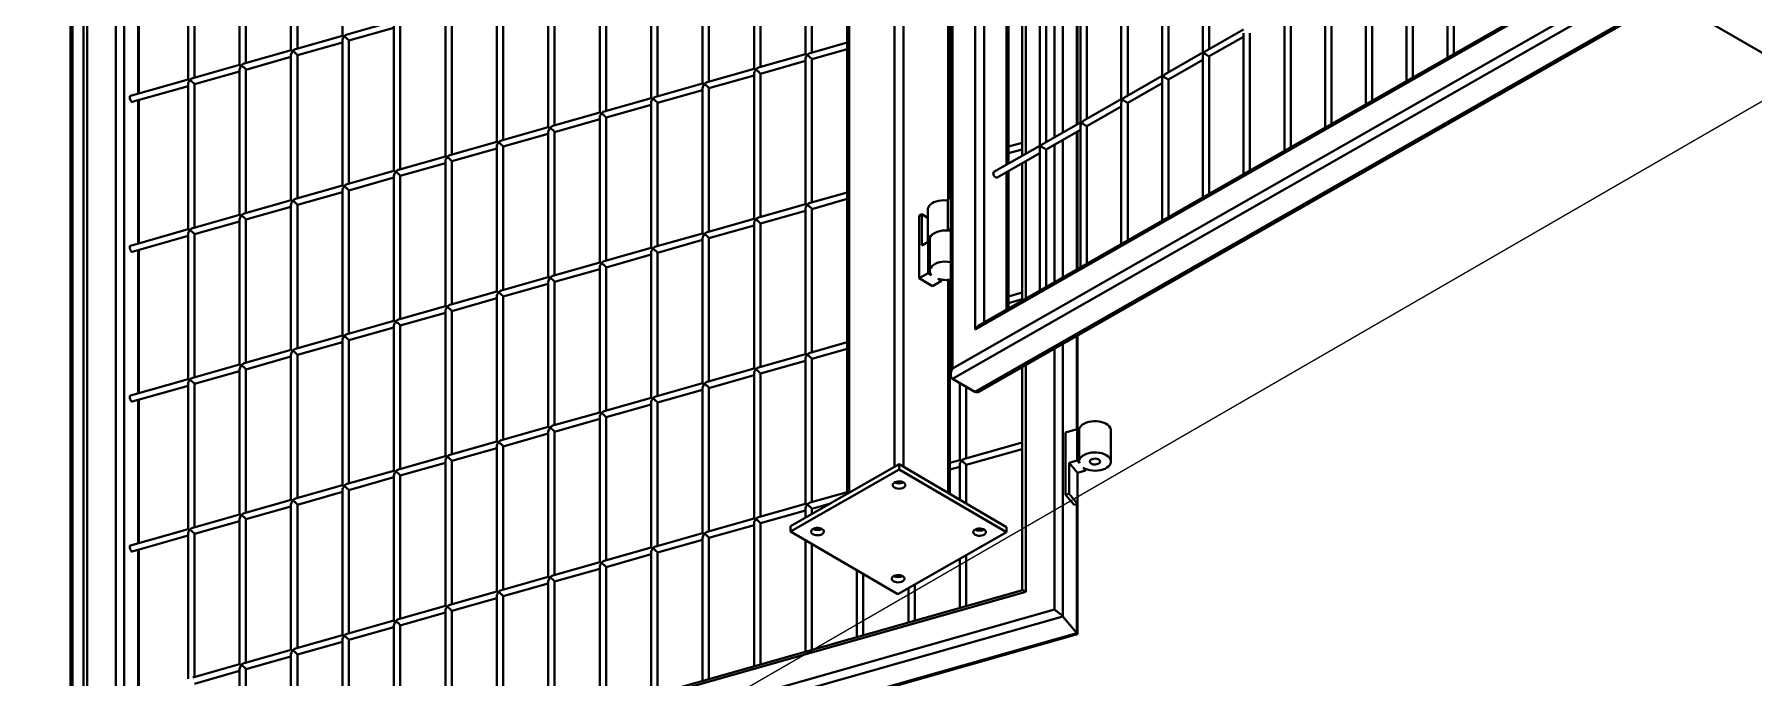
# Model space of a CAD drawing. Header units: millimetres. Extents: x 0 to 420, y 0 to 297.
# Drawn here: x 280.14 to 307.14, y 103.96 to 114.06 of the extents above; entities that cross this region are included whole.
import ezdxf

# ---------------------------------------------------------------- set-up
doc = ezdxf.new("R2010")
doc.units = ezdxf.units.MM

msp = doc.modelspace()

# ---------------------------------------------------------------- linework, layer by layer
at = {"color": 7, "linetype": 'Continuous', "lineweight": 40}
for p, q in [((292.9054, 138.394), (292.9054, 106.8469)), ((294.532, 138.066), (294.532, 108.7176)), ((294.5617, 138.0489), (294.5617, 108.8168)), ((294.9173, 109.428), (294.9173, 137.8436)), ((294.5196, 111.4883), (294.5196, 134.7055)), ((280.9127, 129.9828), (280.9127, 100.604)), ((280.9686, 129.9613), (280.9686, 100.7291)), ((281.4175, 101.2645), (281.4175, 129.6801)), ((280.738, 103.4006), (280.738, 126.6628)), ((284.9781, 116.3148), (284.9781, 114.0376)), ((283.3621, 115.8572), (283.3621, 113.58)), ((283.4621, 113.6083), (283.4621, 115.8572)), ((284.1701, 116.086), (284.1701, 113.8088)), ((284.2701, 113.8371), (284.2701, 116.086)), ((292.2503, 116.0226), (292.2503, 113.7454)), ((292.3503, 113.7737), (292.3503, 116.0226)), ((306.2395, 115.8888), (294.9173, 109.428)), ((306.2098, 115.9058), (294.9885, 109.5025)), ((298.4915, 116.0658), (298.4915, 113.7723)), ((298.5915, 113.8293), (298.5915, 116.0658)), ((302.332, 115.9057), (302.332, 113.693)), ((302.432, 113.7501), (302.432, 115.9057)), ((282.5541, 115.6283), (282.5541, 113.3512)), ((282.6541, 113.3795), (282.6541, 115.6283)), ((291.4422, 115.7938), (291.4422, 113.5166)), ((291.5422, 113.5449), (291.5422, 115.7938)), ((306.7365, 115.6013), (294.5609, 108.6535)), ((294.5617, 108.8168), (306.5951, 115.6835)), ((297.8514, 115.7006), (297.8514, 113.407)), ((297.9514, 113.4641), (297.9514, 115.7006)), ((281.7818, 113.1324), (281.7818, 115.3801)), ((289.8262, 115.3361), (289.8262, 113.0589)), ((289.9262, 113.0873), (289.9262, 115.3361)), ((290.6342, 115.5649), (290.6342, 113.2878)), ((290.7342, 113.3161), (290.7342, 115.5649)), ((294.9124, 108.4482), (307.088, 115.396)), ((294.9826, 108.4548), (307.1169, 115.379)), ((297.2114, 115.3353), (297.2114, 113.0418)), ((297.3114, 113.0988), (297.3114, 115.3353)), ((301.6919, 115.5405), (301.6919, 113.3277)), ((301.7919, 113.3848), (301.7919, 115.5405)), ((289.0182, 115.1073), (289.0182, 112.8301)), ((289.1182, 112.8584), (289.1182, 115.1073)), ((301.0518, 115.1752), (301.0518, 112.9625)), ((301.1518, 113.0196), (301.1518, 115.1752)), ((288.2102, 114.8785), (288.2102, 112.6013)), ((288.3102, 112.6296), (288.3102, 114.8785)), ((296.5235, 112.6492), (296.5235, 114.8857)), ((296.5713, 114.9701), (296.5713, 112.6765)), ((296.6713, 112.7336), (296.6713, 114.9701)), ((300.4117, 114.81), (300.4117, 112.5972)), ((300.5117, 112.6543), (300.5117, 114.81)), ((287.4022, 114.6496), (287.4022, 112.3725)), ((287.5022, 112.4008), (287.5022, 114.6496)), ((295.9312, 114.6048), (295.9312, 112.3113)), ((296.0312, 112.3683), (296.0312, 114.6048)), ((285.7873, 114.2668), (285.0498, 114.0579)), ((286.5942, 114.4208), (286.5942, 112.1436)), ((286.6942, 112.172), (286.6942, 114.4208)), ((295.4391, 112.0305), (295.4391, 114.267)), ((295.6544, 114.3898), (295.6544, 112.1533)), ((299.7717, 114.4447), (299.7717, 112.232)), ((299.8717, 112.2891), (299.8717, 114.4447)), ((307.9323, 113.391), (306.2352, 114.3707)), ((284.9793, 114.0379), (284.2418, 113.8291)), ((284.9781, 113.9632), (284.9781, 111.686)), ((285.0781, 113.962), (285.7862, 114.1625)), ((285.0781, 111.7143), (285.0781, 113.9632)), ((285.7862, 114.192), (285.7862, 111.9148)), ((285.8862, 111.9431), (285.8862, 114.192)), ((299.1316, 114.1375), (298.542, 113.8011)), ((298.5915, 113.7142), (299.1316, 114.0224)), ((299.1316, 114.0795), (299.1316, 111.8667)), ((299.2316, 111.9238), (299.2316, 114.0795)), ((284.1712, 113.8091), (283.4338, 113.6003)), ((283.4621, 113.5044), (284.1701, 113.7049)), ((284.1701, 113.7343), (284.1701, 111.4572)), ((284.2701, 113.7332), (284.9781, 113.9337)), ((284.2701, 111.4855), (284.2701, 113.7343)), ((292.2514, 113.7457), (291.5139, 113.5369)), ((292.9054, 113.931), (292.3219, 113.7657)), ((292.3503, 113.6698), (292.9054, 113.827)), ((298.4915, 113.7723), (297.9019, 113.4358)), ((298.4915, 113.7142), (298.4915, 111.5015)), ((298.5915, 111.5586), (298.5915, 113.7142)), ((283.3632, 113.5803), (282.6258, 113.3714)), ((282.6541, 113.2755), (283.3621, 113.476)), ((283.3621, 113.5055), (283.3621, 111.2283)), ((283.4621, 111.2567), (283.4621, 113.5055)), ((291.4434, 113.5169), (290.7059, 113.3081)), ((290.7342, 113.2122), (291.4422, 113.4127)), ((291.4422, 113.4421), (291.4422, 111.165)), ((291.5422, 113.441), (292.2503, 113.6415)), ((291.5422, 111.1933), (291.5422, 113.4421)), ((292.2503, 113.671), (292.2503, 111.3938)), ((292.3503, 111.4221), (292.3503, 113.671)), ((297.9514, 113.349), (298.4915, 113.6571)), ((282.5552, 113.3515), (281.6478, 113.0945)), ((281.6751, 112.9983), (282.5541, 113.2472)), ((282.5541, 113.2767), (282.5541, 110.9995)), ((282.6541, 111.0278), (282.6541, 113.2767)), ((290.6353, 113.2881), (289.8979, 113.0792)), ((289.9262, 112.9833), (290.6342, 113.1838)), ((290.6342, 113.2133), (290.6342, 110.9361)), ((290.7342, 110.9644), (290.7342, 113.2133)), ((297.8514, 113.407), (297.2618, 113.0706)), ((297.3114, 112.9837), (297.8514, 113.2919)), ((297.8514, 113.349), (297.8514, 111.1363)), ((297.9514, 111.1933), (297.9514, 113.349)), ((281.7818, 110.7808), (281.7818, 113.0285)), ((289.8273, 113.0593), (289.0899, 112.8504)), ((289.1182, 112.7545), (289.8262, 112.955)), ((289.8262, 112.9845), (289.8262, 110.7073)), ((289.9262, 110.7356), (289.9262, 112.9845)), ((297.2114, 113.0418), (296.6217, 112.7053)), ((296.6713, 112.6185), (297.2114, 112.9266)), ((297.2114, 112.9837), (297.2114, 110.771)), ((297.3114, 110.8281), (297.3114, 112.9837)), ((288.2113, 112.6016), (287.4738, 112.3928)), ((289.0193, 112.8304), (288.2818, 112.6216)), ((288.3102, 112.5257), (289.0182, 112.7262)), ((289.0182, 112.7557), (289.0182, 110.4785)), ((289.1182, 110.5068), (289.1182, 112.7557)), ((296.5713, 112.6765), (295.9817, 112.3401)), ((296.5713, 112.6185), (296.5713, 110.4058)), ((296.6713, 110.4628), (296.6713, 112.6185)), ((287.4033, 112.3728), (286.6658, 112.1639)), ((287.5022, 112.2969), (288.2102, 112.4974)), ((288.2102, 112.5268), (288.2102, 110.2497)), ((288.3102, 110.278), (288.3102, 112.5268)), ((295.6544, 112.3578), (295.4391, 112.2968)), ((296.0312, 112.2532), (296.5713, 112.5614)), ((296.5235, 110.3785), (296.5235, 112.5341)), ((286.5953, 112.144), (285.8578, 111.9351)), ((286.5942, 112.0692), (286.5942, 109.792)), ((286.6942, 112.068), (287.4022, 112.2685)), ((286.6942, 109.8203), (286.6942, 112.0692)), ((287.4022, 112.298), (287.4022, 110.0208)), ((287.5022, 110.0491), (287.5022, 112.298)), ((295.9312, 112.3113), (295.2097, 111.8995)), ((295.2593, 111.8127), (295.9312, 112.1961)), ((295.4391, 112.1929), (295.6544, 112.2539)), ((295.9312, 112.2532), (295.9312, 110.0405)), ((296.0312, 110.0976), (296.0312, 112.2532)), ((285.7873, 111.9151), (285.0498, 111.7063)), ((285.0781, 111.6104), (285.7862, 111.8109)), ((285.7862, 111.8404), (285.7862, 109.5632)), ((285.8862, 111.8392), (286.5942, 112.0397)), ((285.8862, 109.5915), (285.8862, 111.8404)), ((294.532, 112.04), (294.5196, 112.0365)), ((294.5196, 111.9325), (294.532, 111.936)), ((295.4391, 109.7597), (295.4391, 111.9153)), ((295.6544, 112.0382), (295.6544, 109.8825)), ((284.9793, 111.6863), (284.2418, 111.4775)), ((284.2701, 111.3816), (284.9781, 111.5821)), ((284.9781, 111.6115), (284.9781, 109.3344)), ((285.0781, 109.3627), (285.0781, 111.6115)), ((292.9054, 111.5793), (292.3219, 111.4141)), ((284.1712, 111.4575), (283.4338, 111.2486)), ((283.4621, 111.1527), (284.1701, 111.3532)), ((284.1701, 111.3827), (284.1701, 109.1055)), ((284.2701, 109.1338), (284.2701, 111.3827)), ((292.2514, 111.3941), (291.5139, 111.1852)), ((291.5422, 111.0893), (292.2503, 111.2898)), ((292.2503, 111.3193), (292.2503, 109.0421)), ((292.3503, 111.3182), (292.9054, 111.4754)), ((292.3503, 109.0705), (292.3503, 111.3193)), ((294.1737, 111.3118), (294.1737, 110.8219)), ((294.532, 111.4954), (294.489, 111.4708)), ((294.489, 111.4708), (294.489, 110.9809)), ((282.5552, 110.9998), (281.6478, 110.7429)), ((283.3632, 111.2287), (282.6258, 111.0198)), ((282.6541, 110.9239), (283.3621, 111.1244)), ((283.3621, 111.1539), (283.3621, 108.8767)), ((283.4621, 108.905), (283.4621, 111.1539)), ((291.4434, 111.1653), (290.7059, 110.9564)), ((290.7342, 110.8605), (291.4422, 111.061)), ((291.4422, 111.0905), (291.4422, 108.8133)), ((291.5422, 108.8416), (291.5422, 111.0905)), ((294.0765, 111.2354), (294.0338, 111.2111)), ((294.0338, 111.2111), (294.0338, 110.2312)), ((294.0765, 110.7455), (294.0765, 111.2354)), ((294.0765, 111.2354), (294.1737, 111.1786)), ((294.489, 110.9809), (294.532, 111.0054)), ((281.6751, 110.6466), (282.5541, 110.8956)), ((282.5541, 110.9251), (282.5541, 108.6479)), ((282.6541, 108.6762), (282.6541, 110.9251)), ((290.6353, 110.9364), (289.8979, 110.7276)), ((289.9262, 110.6317), (290.6342, 110.8322)), ((290.6342, 110.8617), (290.6342, 108.5845)), ((290.7342, 108.6128), (290.7342, 110.8617)), ((294.176, 110.8023), (294.0765, 110.7455)), ((294.176, 110.3124), (294.176, 110.8023)), ((294.176, 110.8023), (294.2022, 110.787)), ((294.2022, 110.8381), (294.2022, 110.3482)), ((281.7818, 108.4291), (281.7818, 110.6769)), ((289.0193, 110.4788), (288.2818, 110.2699)), ((289.8273, 110.7076), (289.0899, 110.4988)), ((289.1182, 110.4029), (289.8262, 110.6034)), ((289.8262, 110.6328), (289.8262, 108.3557)), ((289.9262, 108.384), (289.9262, 110.6328)), ((288.2113, 110.25), (287.4738, 110.0411)), ((288.2102, 110.1752), (288.2102, 107.898)), ((288.3102, 110.174), (289.0182, 110.3745)), ((288.3102, 107.9263), (288.3102, 110.1752)), ((289.0182, 110.404), (289.0182, 108.1268)), ((289.1182, 108.1552), (289.1182, 110.404)), ((294.0338, 110.2312), (294.176, 110.3124)), ((294.0338, 110.2312), (294.2447, 110.1081)), ((294.176, 110.3124), (294.2323, 110.2795)), ((294.2447, 110.1081), (294.3869, 110.1892)), ((294.3307, 110.2221), (294.3869, 110.1892)), ((294.3869, 110.1892), (294.3869, 110.2089)), ((294.5196, 106.8474), (294.5196, 110.2092)), ((287.4033, 110.0211), (286.6658, 109.8123)), ((286.6942, 109.7164), (287.4022, 109.9169)), ((287.4022, 109.9464), (287.4022, 107.6692)), ((287.5022, 109.9452), (288.2102, 110.1457)), ((287.5022, 107.6975), (287.5022, 109.9464)), ((295.6544, 110.0062), (295.4391, 109.9452)), ((295.4391, 109.8413), (295.6544, 109.9022)), ((286.5953, 109.7923), (285.8578, 109.5835)), ((285.8862, 109.4876), (286.5942, 109.6881)), ((286.5942, 109.7175), (286.5942, 107.4404)), ((286.6942, 107.4687), (286.6942, 109.7175)), ((294.532, 109.6883), (294.5196, 109.6848)), ((285.7873, 109.5635), (285.0498, 109.3546)), ((285.0781, 109.2587), (285.7862, 109.4592)), ((285.7862, 109.4887), (285.7862, 107.2115)), ((285.8862, 107.2399), (285.8862, 109.4887)), ((294.5196, 109.5809), (294.532, 109.5844)), ((284.1712, 109.1058), (283.4338, 108.897)), ((284.9793, 109.3347), (284.2418, 109.1258)), ((284.2701, 109.0299), (284.9781, 109.2304)), ((284.9781, 109.2599), (284.9781, 106.9827)), ((285.0781, 107.011), (285.0781, 109.2599)), ((292.9054, 109.2277), (292.3219, 109.0624)), ((292.3503, 108.9665), (292.9054, 109.1238)), ((296.5235, 107.8535), (296.5235, 109.3341)), ((283.3632, 108.877), (282.6258, 108.6682)), ((283.4621, 108.8011), (284.1701, 109.0016)), ((284.1701, 109.0311), (284.1701, 106.7539)), ((284.2701, 106.7822), (284.2701, 109.0311)), ((292.2514, 109.0425), (291.5139, 108.8336)), ((291.5422, 108.7377), (292.2503, 108.9382)), ((292.2503, 108.9677), (292.2503, 106.6905)), ((292.3503, 106.7188), (292.3503, 108.9677)), ((295.6544, 108.8381), (295.6544, 105.336)), ((282.5552, 108.6482), (281.6478, 108.3912)), ((282.5541, 108.5734), (282.5541, 106.2962)), ((282.6541, 108.5723), (283.3621, 108.7728)), ((282.6541, 106.3246), (282.6541, 108.5734)), ((283.3621, 108.8022), (283.3621, 106.5251)), ((283.4621, 106.5534), (283.4621, 108.8022)), ((290.6353, 108.5848), (289.8979, 108.376)), ((291.4434, 108.8136), (290.7059, 108.6048)), ((290.7342, 108.5089), (291.4422, 108.7094)), ((291.4422, 108.7389), (291.4422, 106.4617)), ((291.5422, 106.49), (291.5422, 108.7389)), ((294.5609, 108.6535), (294.9124, 108.4482)), ((294.6743, 108.5873), (294.6743, 107.377)), ((281.6751, 108.295), (282.5541, 108.5439)), ((281.7818, 106.0775), (281.7818, 108.3252)), ((289.8273, 108.356), (289.0899, 108.1471)), ((289.8262, 108.2812), (289.8262, 106.004)), ((289.9262, 108.2801), (290.6342, 108.4806)), ((289.9262, 106.0323), (289.9262, 108.2812)), ((290.6342, 108.51), (290.6342, 106.2329)), ((290.7342, 106.2612), (290.7342, 108.51)), ((294.7743, 107.4053), (294.7743, 108.5289)), ((289.0193, 108.1272), (288.2818, 107.9183)), ((288.3102, 107.8224), (289.0182, 108.0229)), ((289.0182, 108.0524), (289.0182, 105.7752)), ((289.1182, 108.0512), (289.8262, 108.2517)), ((289.1182, 105.8035), (289.1182, 108.0524)), ((288.2113, 107.8983), (287.4738, 107.6895)), ((287.5022, 107.5936), (288.2102, 107.7941)), ((288.2102, 107.8236), (288.2102, 105.5464)), ((288.3102, 105.5747), (288.3102, 107.8236)), ((296.3371, 107.8107), (296.5167, 107.8616)), ((296.3371, 106.8309), (296.3371, 107.8107)), ((296.5167, 107.8616), (296.5167, 107.3716)), ((296.5167, 107.8616), (296.5482, 107.8245)), ((296.5482, 107.8448), (296.5482, 107.3549)), ((297.0482, 107.3549), (297.0482, 107.8448)), ((287.4033, 107.6695), (286.6658, 107.4607)), ((286.6942, 107.3648), (287.4022, 107.5653)), ((287.4022, 107.5947), (287.4022, 105.3176)), ((287.5022, 105.3459), (287.5022, 107.5947)), ((295.6544, 107.6545), (294.7459, 107.3973)), ((294.7743, 107.3014), (295.6544, 107.5506)), ((285.7873, 107.2119), (285.0498, 107.003)), ((286.5953, 107.4407), (285.8578, 107.2318)), ((285.8862, 107.1359), (286.5942, 107.3364)), ((286.5942, 107.3659), (286.5942, 105.0887)), ((286.6942, 105.117), (286.6942, 107.3659)), ((292.0155, 106.339), (293.7224, 107.313)), ((292.0155, 106.2574), (293.7224, 107.2314)), ((293.7224, 107.313), (293.7224, 107.2314)), ((293.7224, 107.313), (295.4096, 106.3277)), ((293.7224, 107.2314), (295.4096, 106.246)), ((294.6754, 107.3773), (294.5196, 107.3332)), ((294.5196, 107.2292), (294.6743, 107.273)), ((294.6743, 107.3025), (294.6743, 106.7571)), ((294.7743, 106.6987), (294.7743, 107.3025)), ((296.5167, 107.3716), (296.391, 107.336)), ((296.391, 107.336), (296.391, 106.8461)), ((296.391, 107.336), (296.5231, 107.1806)), ((296.5167, 107.3716), (296.5519, 107.3302)), ((296.6488, 107.2161), (296.5231, 107.1806)), ((296.6135, 107.2576), (296.6488, 107.2161)), ((296.6488, 107.2392), (296.6488, 107.2161)), ((284.9793, 106.983), (284.2418, 106.7742)), ((285.0781, 106.9071), (285.7862, 107.1076)), ((285.7862, 107.1371), (285.7862, 104.8599)), ((285.8862, 104.8882), (285.8862, 107.1371)), ((296.5231, 107.1806), (296.5231, 106.6906)), ((296.5235, 104.6468), (296.5235, 107.1807)), ((284.1712, 106.7542), (283.4338, 106.5454)), ((284.1701, 106.6794), (284.1701, 104.4023)), ((284.2701, 106.6783), (284.9781, 106.8788)), ((284.2701, 104.4306), (284.2701, 106.6794)), ((284.9781, 106.9083), (284.9781, 104.6311)), ((285.0781, 104.6594), (285.0781, 106.9083)), ((292.2514, 106.6908), (291.5139, 106.482)), ((292.9054, 106.876), (292.3219, 106.7108)), ((292.3503, 106.6149), (292.6454, 106.6985)), ((296.391, 106.8461), (296.3371, 106.8309)), ((296.3371, 106.8309), (296.4692, 106.6754)), ((296.391, 106.8461), (296.5231, 106.6906)), ((296.5231, 106.6906), (296.4692, 106.6754)), ((283.3632, 106.5254), (282.6258, 106.3165)), ((282.6541, 106.2206), (283.3621, 106.4211)), ((283.3621, 106.4506), (283.3621, 104.1734)), ((283.4621, 106.4494), (284.1701, 106.65)), ((283.4621, 104.2017), (283.4621, 106.4506)), ((291.4434, 106.462), (290.7059, 106.2531)), ((291.5422, 106.3861), (292.2503, 106.5866)), ((292.2503, 106.616), (292.2503, 106.473)), ((292.3503, 106.5301), (292.3503, 106.616)), ((282.5552, 106.2966), (281.6478, 106.0396)), ((281.6751, 105.9434), (282.5541, 106.1923)), ((282.5541, 106.2218), (282.5541, 103.9446)), ((282.6541, 103.9729), (282.6541, 106.2218)), ((290.6353, 106.2332), (289.8979, 106.0243)), ((289.9262, 105.9284), (290.6342, 106.1289)), ((290.6342, 106.1584), (290.6342, 103.9143)), ((290.7342, 106.1572), (291.4422, 106.3577)), ((290.7342, 103.9426), (290.7342, 106.1584)), ((291.4422, 106.3872), (291.4422, 104.1431)), ((291.5422, 104.1714), (291.5422, 106.3872)), ((292.0155, 106.339), (292.0155, 106.2574)), ((293.7027, 105.272), (292.0155, 106.2574)), ((292.2503, 106.1203), (292.2503, 104.3719)), ((295.4096, 106.246), (293.7027, 105.272)), ((295.4096, 106.3277), (295.4096, 106.246)), ((281.7818, 103.7259), (281.7818, 105.9736)), ((289.8273, 106.0043), (289.0899, 105.7955)), ((289.1182, 105.6996), (289.8262, 105.9001)), ((289.8262, 105.9296), (289.8262, 103.6855)), ((289.9262, 103.7138), (289.9262, 105.9296)), ((292.3503, 104.4003), (292.3503, 106.0619)), ((294.7743, 105.0867), (294.7743, 105.8835)), ((289.0193, 105.7755), (288.2818, 105.5667)), ((288.3102, 105.4708), (289.0182, 105.6713)), ((289.0182, 105.7007), (289.0182, 103.4566)), ((289.1182, 103.485), (289.1182, 105.7007)), ((293.0583, 105.6484), (293.0583, 104.6008)), ((293.1583, 104.6291), (293.1583, 105.59)), ((294.6743, 105.8265), (294.6743, 105.0584)), ((295.7103, 105.3122), (281.4175, 101.2645)), ((295.6566, 105.3366), (281.5048, 101.3289)), ((287.4033, 105.3179), (286.6658, 105.109)), ((288.2113, 105.5467), (287.4738, 105.3378)), ((287.5022, 105.2419), (288.2102, 105.4424)), ((288.2102, 105.4719), (288.2102, 103.2278)), ((288.3102, 103.2561), (288.3102, 105.4719)), ((293.8663, 105.3654), (293.8663, 104.8296)), ((293.9663, 104.8579), (293.9663, 105.4224)), ((286.5953, 105.089), (285.8578, 104.8802)), ((286.6942, 105.0131), (287.4022, 105.2136)), ((287.4022, 105.2431), (287.4022, 102.999)), ((287.5022, 103.0273), (287.5022, 105.2431)), ((296.2931, 104.923), (280.9229, 100.5702)), ((280.9686, 100.7291), (296.1592, 105.031)), ((285.7873, 104.8602), (285.0498, 104.6514)), ((285.7862, 104.7854), (285.7862, 102.5413)), ((285.8862, 104.7843), (286.5942, 104.9848)), ((285.8862, 102.5697), (285.8862, 104.7854)), ((286.5942, 105.0143), (286.5942, 102.7702)), ((286.6942, 102.7985), (286.6942, 105.0143)), ((296.2931, 104.923), (296.5133, 104.6638)), ((281.1431, 100.3111), (296.5133, 104.6638)), ((281.1896, 100.302), (296.5213, 104.6438)), ((284.9793, 104.6314), (284.2418, 104.4225)), ((284.2701, 104.3266), (284.9781, 104.5271)), ((284.9781, 104.5566), (284.9781, 102.3125)), ((285.0781, 104.5555), (285.7862, 104.756)), ((285.0781, 102.3408), (285.0781, 104.5566)), ((284.1712, 104.4026), (283.4338, 104.1937)), ((283.4621, 104.0978), (284.1701, 104.2983)), ((284.1701, 104.3278), (284.1701, 102.0837)), ((284.2701, 102.112), (284.2701, 104.3278)), ((283.3632, 104.1737), (282.6258, 103.9649)), ((282.6541, 103.869), (283.3621, 104.0695)), ((283.3621, 104.099), (283.3621, 101.8549)), ((283.4621, 101.8832), (283.4621, 104.099))]:
    msp.add_line(p, q, dxfattribs=at)
at = {"color": 8, "linetype": 'Continuous', "lineweight": 40}
for p, q in [((292.9351, 138.3769), (292.9351, 106.8638)), ((293.6463, 107.2696), (293.6463, 137.9663)), ((293.7877, 137.8847), (293.7877, 107.2748)), ((295.0587, 137.7615), (295.0587, 109.5426)), ((294.4907, 111.4718), (294.4907, 134.7018)), ((281.5513, 129.5721), (281.5513, 101.3421)), ((280.7087, 103.4068), (280.7087, 126.6588)), ((281.7715, 113.1295), (281.7715, 115.3772)), ((296.5133, 112.6434), (296.5133, 114.8799)), ((296.1592, 112.4414), (296.1592, 114.6779)), ((296.2931, 114.7543), (296.2931, 112.5178)), ((295.4102, 112.014), (295.4102, 114.2505)), ((295.7103, 114.4217), (295.7103, 112.1852)), ((281.7715, 110.7779), (281.7715, 113.0256)), ((296.2931, 112.4026), (296.2931, 110.247)), ((296.5133, 110.3726), (296.5133, 112.5283)), ((295.7103, 112.0701), (295.7103, 109.9145)), ((296.1592, 110.1706), (296.1592, 112.3263)), ((295.4102, 109.7432), (295.4102, 111.8988)), ((281.7715, 108.4263), (281.7715, 110.674)), ((294.4907, 106.8643), (294.4907, 110.2056)), ((296.1592, 105.031), (296.1592, 109.1262)), ((296.2931, 109.2026), (296.2931, 104.923)), ((296.5133, 107.8606), (296.5133, 109.3282)), ((295.7103, 108.87), (295.7103, 105.3122)), ((281.7715, 106.0746), (281.7715, 108.3223)), ((293.7877, 107.0289), (293.7877, 107.0257)), ((296.5133, 104.6638), (296.5133, 106.6878)), ((281.7715, 103.723), (281.7715, 105.9707))]:
    msp.add_line(p, q, dxfattribs=at)
at = {"color": 7, "linetype": 'Continuous', "lineweight": 20}
msp.add_line((265.7887, 89.0621), (323.7715, 122.5348), dxfattribs=at)
at = {"color": 7, "linetype": 'Continuous', "lineweight": 40, "flags": 128}
for points in [[(281.6478, 113.0945), (281.6459, 113.0936), (281.6411, 113.0859), (281.6394, 113.0723), (281.6411, 113.0547), (281.6459, 113.0358), (281.653, 113.0186), (281.6614, 113.0056), (281.6699, 112.9987), (281.6751, 112.9983)], [(295.2097, 111.8995), (295.2096, 111.8995), (295.202, 111.8907), (295.1993, 111.8767), (295.202, 111.8595), (295.2096, 111.8418), (295.221, 111.8263), (295.2345, 111.8153), (295.2479, 111.8105), (295.2593, 111.8127)], [(294.1737, 111.3118), (294.1742, 111.3206), (294.1803, 111.3446), (294.1932, 111.3676), (294.2126, 111.3891), (294.238, 111.4084), (294.2686, 111.425), (294.3036, 111.4384), (294.342, 111.4482), (294.3827, 111.4542), (294.4245, 111.4561), (294.4663, 111.454), (294.489, 111.4511)], [(294.2022, 110.8381), (294.2022, 110.8394), (294.2061, 110.8635), (294.2169, 110.8869), (294.2343, 110.9089), (294.2579, 110.929), (294.287, 110.9465), (294.3207, 110.9609), (294.3582, 110.9719), (294.3982, 110.9791), (294.4398, 110.9823), (294.4818, 110.9814), (294.5229, 110.9766), (294.532, 110.9749)], [(281.6478, 110.7429), (281.6459, 110.7419), (281.6411, 110.7343), (281.6394, 110.7207), (281.6411, 110.7031), (281.6459, 110.6842), (281.653, 110.6669), (281.6614, 110.6539), (281.6699, 110.6471), (281.6751, 110.6466)], [(294.176, 110.8023), (294.1752, 110.8065), (294.1742, 110.8307), (294.1803, 110.8547), (294.1932, 110.8777), (294.2126, 110.8992), (294.238, 110.9185), (294.2628, 110.9323)], [(294.2323, 110.2795), (294.2155, 110.3018), (294.2053, 110.3253), (294.2022, 110.3494), (294.2061, 110.3736), (294.2169, 110.397), (294.2343, 110.419), (294.2579, 110.4391), (294.287, 110.4565), (294.3207, 110.471), (294.3582, 110.4819), (294.3982, 110.4891), (294.4398, 110.4923), (294.4818, 110.4915), (294.5229, 110.4866), (294.532, 110.485)], [(281.6478, 108.3912), (281.6459, 108.3903), (281.6411, 108.3827), (281.6394, 108.369), (281.6411, 108.3514), (281.6459, 108.3326), (281.653, 108.3153), (281.6614, 108.3023), (281.6699, 108.2955), (281.6751, 108.295)], [(297.0482, 107.8448), (297.0464, 107.8621), (297.0379, 107.8858), (297.0226, 107.9084), (297.001, 107.9292), (296.9737, 107.9476), (296.9415, 107.9631), (296.9052, 107.9753), (296.8659, 107.9838), (296.8247, 107.9883), (296.7827, 107.9889), (296.7412, 107.9854), (296.7012, 107.9779), (296.6641, 107.9666), (296.6306, 107.952), (296.602, 107.9343), (296.5788, 107.914), (296.5618, 107.8919), (296.5515, 107.8684), (296.5482, 107.8448)], [(296.6135, 107.2576), (296.6443, 107.2412), (296.6795, 107.2279), (296.718, 107.2182), (296.7587, 107.2124), (296.8006, 107.2106), (296.8424, 107.2129), (296.8829, 107.2191), (296.9211, 107.2292), (296.9558, 107.2429), (296.986, 107.2597), (297.011, 107.2792), (297.0299, 107.3008), (297.0424, 107.3239), (297.0479, 107.348), (297.0464, 107.3722), (297.0379, 107.3959), (297.0226, 107.4185), (297.001, 107.4393), (296.9737, 107.4577), (296.9415, 107.4732), (296.9052, 107.4853), (296.8659, 107.4938), (296.8247, 107.4984), (296.7827, 107.499), (296.7412, 107.4954), (296.7012, 107.4879), (296.6641, 107.4767), (296.6306, 107.462), (296.602, 107.4443), (296.5788, 107.4241), (296.5618, 107.402), (296.5515, 107.3785), (296.5482, 107.3543), (296.5519, 107.3302)], [(296.7264, 107.3346), (296.7192, 107.3477), (296.719, 107.3615), (296.7259, 107.3746), (296.7391, 107.3861), (296.7577, 107.3947), (296.7798, 107.3999), (296.8036, 107.401), (296.8269, 107.398), (296.8476, 107.3912), (296.864, 107.3812), (296.8745, 107.3688), (296.8782, 107.3552), (296.8748, 107.3416), (296.8646, 107.3292), (296.8485, 107.319), (296.828, 107.312), (296.8047, 107.3089), (296.781, 107.3098), (296.7587, 107.3148), (296.7399, 107.3233), (296.7264, 107.3346)], [(293.6488, 106.9459), (293.6325, 106.9585), (293.6226, 106.9731), (293.62, 106.9888), (293.6248, 107.0042), (293.6366, 107.0184), (293.6546, 107.0302), (293.6775, 107.0387), (293.7035, 107.0434), (293.7307, 107.0439), (293.7571, 107.04), (293.7808, 107.0323), (293.7999, 107.0211), (293.8131, 107.0073), (293.8194, 106.992), (293.8184, 106.9763), (293.81, 106.9614), (293.7949, 106.9483), (293.7743, 106.938), (293.7496, 106.9313), (293.7227, 106.9288), (293.6957, 106.9305), (293.6704, 106.9363), (293.6488, 106.9459)], [(292.3686, 106.2154), (292.3523, 106.228), (292.3425, 106.2426), (292.3398, 106.2583), (292.3446, 106.2737), (292.3565, 106.2879), (292.3745, 106.2997), (292.3973, 106.3082), (292.4233, 106.3129), (292.4506, 106.3134), (292.477, 106.3095), (292.5006, 106.3018), (292.5198, 106.2906), (292.533, 106.2768), (292.5393, 106.2615), (292.5382, 106.2458), (292.5298, 106.2309), (292.5148, 106.2178), (292.4941, 106.2075), (292.4695, 106.2008), (292.4426, 106.1983), (292.4155, 106.2), (292.3902, 106.2058), (292.3686, 106.2154)], [(294.9142, 106.2069), (294.8979, 106.2194), (294.888, 106.2341), (294.8854, 106.2498), (294.8902, 106.2652), (294.902, 106.2794), (294.92, 106.2912), (294.9429, 106.2997), (294.9689, 106.3044), (294.9961, 106.3048), (295.0225, 106.301), (295.0462, 106.2932), (295.0653, 106.2821), (295.0785, 106.2683), (295.0848, 106.253), (295.0838, 106.2373), (295.0754, 106.2224), (295.0603, 106.2093), (295.0397, 106.199), (295.015, 106.1923), (294.9881, 106.1897), (294.9611, 106.1914), (294.9358, 106.1973), (294.9142, 106.2069)], [(281.6478, 106.0396), (281.6459, 106.0387), (281.6411, 106.031), (281.6394, 106.0174), (281.6411, 105.9998), (281.6459, 105.9809), (281.653, 105.9637), (281.6614, 105.9506), (281.6699, 105.9438), (281.6751, 105.9434)], [(293.634, 105.4764), (293.6177, 105.4889), (293.6079, 105.5036), (293.6052, 105.5193), (293.61, 105.5347), (293.6219, 105.5489), (293.6399, 105.5607), (293.6627, 105.5692), (293.6887, 105.5739), (293.716, 105.5743), (293.7424, 105.5705), (293.766, 105.5627), (293.7852, 105.5516), (293.7984, 105.5378), (293.8047, 105.5225), (293.8036, 105.5068), (293.7952, 105.4919), (293.7801, 105.4788), (293.7595, 105.4685), (293.7349, 105.4618), (293.708, 105.4592), (293.6809, 105.4609), (293.6556, 105.4668), (293.634, 105.4764)]]:
    msp.add_lwpolyline(points, dxfattribs=at)
at = {"color": 7, "linetype": 'Continuous', "lineweight": 40}
for centre, radius, start, end in [((294.4525, 110.6173), 0.4136, 252.87308, 281.08635), ((293.7199, 107.161), 0.1512, 241.9346, 297.86875), ((292.4398, 106.4305), 0.1512, 241.93351, 297.86911), ((294.9853, 106.4219), 0.1512, 241.93455, 297.86884), ((293.7052, 105.6915), 0.1512, 241.93548, 297.86713)]:
    msp.add_arc(centre, radius, start, end, dxfattribs=at)
for centre, major_axis, ratio, start_param, end_param in [((285.0281, 113.9998), (0.0423, 0.056), 0.4757054, 1.4653009, 2.5800283), ((285.0281, 113.9998), (0.0497, -0.0376), 0.1400399, 2.1323607, 3.0360972), ((285.0281, 113.9998), (0.0423, 0.056), 0.4757054, 0.5615643, 1.4653009), ((285.0281, 113.9998), (0.0497, -0.0376), 0.1400399, 0.1054954, 2.1323607), ((284.2201, 113.771), (0.0423, 0.056), 0.4757054, 1.4653009, 2.5800283), ((284.2201, 113.771), (0.0497, -0.0376), 0.1400399, 2.1323607, 3.0360972), ((284.2201, 113.771), (0.0423, 0.056), 0.4757054, 0.5615643, 1.4653009), ((284.2201, 113.771), (0.0497, -0.0376), 0.1400399, 0.1054954, 2.1323607), ((292.3003, 113.7076), (0.0423, 0.056), 0.4757054, 1.4653009, 2.5800283), ((292.3003, 113.7076), (0.0497, -0.0376), 0.1400399, 2.1323607, 3.0360972), ((292.3003, 113.7076), (0.0423, 0.056), 0.4757054, 0.5615643, 1.4653009), ((292.3003, 113.7076), (0.0497, -0.0376), 0.1400399, 0.1054954, 2.1323607), ((298.5415, 113.7432), (0.05, -0.029), 0.0024384, 2.3518174, 3.1401766), ((298.5415, 113.7432), (0.0355, 0.0611), 0.5756597, 1.5693803, 2.3605716), ((298.5415, 113.7432), (0.0355, 0.0611), 0.5756597, 0.781021, 1.5693803), ((298.5415, 113.7432), (0.05, -0.029), 0.0024384, 0.001416, 2.3518174), ((283.4121, 113.5422), (0.0423, 0.056), 0.4757054, 1.4653009, 2.5800283), ((283.4121, 113.5422), (0.0497, -0.0376), 0.1400399, 2.1323607, 3.0360972), ((283.4121, 113.5422), (0.0423, 0.056), 0.4757054, 0.5615643, 1.4653009), ((283.4121, 113.5422), (0.0497, -0.0376), 0.1400399, 0.1054954, 2.1323607), ((291.4922, 113.4788), (0.0423, 0.056), 0.4757054, 1.4653009, 2.5800283), ((291.4922, 113.4788), (0.0497, -0.0376), 0.1400399, 2.1323607, 3.0360972), ((291.4922, 113.4788), (0.0423, 0.056), 0.4757054, 0.5615643, 1.4653009), ((291.4922, 113.4788), (0.0497, -0.0376), 0.1400399, 0.1054954, 2.1323607), ((297.9014, 113.378), (0.0355, 0.0611), 0.5756597, 0.781021, 1.5693803), ((282.6041, 113.3133), (0.0423, 0.056), 0.4757054, 1.4653009, 2.5800283), ((282.6041, 113.3133), (0.0497, -0.0376), 0.1400399, 2.1323607, 3.0360972), ((282.6041, 113.3133), (0.0423, 0.056), 0.4757054, 0.5615643, 1.4653009), ((282.6041, 113.3133), (0.0497, -0.0376), 0.1400399, 0.1054954, 2.1323607), ((290.6842, 113.25), (0.0423, 0.056), 0.4757054, 1.4653009, 2.5800283), ((290.6842, 113.25), (0.0497, -0.0376), 0.1400399, 2.1323607, 3.0360972), ((290.6842, 113.25), (0.0423, 0.056), 0.4757054, 0.5615643, 1.4653009), ((290.6842, 113.25), (0.0497, -0.0376), 0.1400399, 0.1054954, 2.1323607), ((297.9014, 113.378), (0.0355, 0.0611), 0.5756597, 1.5693803, 2.3605716), ((297.9014, 113.378), (0.05, -0.029), 0.0024384, 2.3518174, 3.1401766), ((297.9014, 113.378), (0.05, -0.029), 0.0024384, 0.001416, 2.3518174), ((289.8762, 113.0211), (0.0423, 0.056), 0.4757054, 1.4653009, 2.5800283), ((289.8762, 113.0211), (0.0497, -0.0376), 0.1400399, 2.1323607, 3.0360972), ((289.8762, 113.0211), (0.0423, 0.056), 0.4757054, 0.5615643, 1.4653009), ((289.8762, 113.0211), (0.0497, -0.0376), 0.1400399, 0.1054954, 2.1323607), ((297.2614, 113.0127), (0.05, -0.029), 0.0024384, 2.3518174, 3.1401766), ((297.2614, 113.0127), (0.0355, 0.0611), 0.5756597, 1.5693803, 2.3605716), ((297.2614, 113.0127), (0.0355, 0.0611), 0.5756597, 0.781021, 1.5693803), ((297.2614, 113.0127), (0.05, -0.029), 0.0024384, 0.001416, 2.3518174), ((288.2602, 112.5635), (0.0497, -0.0376), 0.1400399, 2.1323607, 3.0360972), ((288.2602, 112.5635), (0.0423, 0.056), 0.4757054, 0.5615643, 1.4653009), ((289.0682, 112.7923), (0.0423, 0.056), 0.4757054, 1.4653009, 2.5800283), ((289.0682, 112.7923), (0.0497, -0.0376), 0.1400399, 2.1323607, 3.0360972), ((289.0682, 112.7923), (0.0423, 0.056), 0.4757054, 0.5615643, 1.4653009), ((289.0682, 112.7923), (0.0497, -0.0376), 0.1400399, 0.1054954, 2.1323607), ((296.6213, 112.6475), (0.05, -0.029), 0.0024384, 2.3518174, 3.1401766), ((296.6213, 112.6475), (0.0355, 0.0611), 0.5756597, 1.5693803, 2.3605716), ((296.6213, 112.6475), (0.0355, 0.0611), 0.5756597, 0.781021, 1.5693803), ((296.6213, 112.6475), (0.05, -0.029), 0.0024384, 0.001416, 2.3518174), ((287.4522, 112.3347), (0.0423, 0.056), 0.4757054, 1.4653009, 2.5800283), ((287.4522, 112.3347), (0.0497, -0.0376), 0.1400399, 2.1323607, 3.0360972), ((287.4522, 112.3347), (0.0423, 0.056), 0.4757054, 0.5615643, 1.4653009), ((287.4522, 112.3347), (0.0497, -0.0376), 0.1400399, 0.1054954, 2.1323607), ((288.2602, 112.5635), (0.0423, 0.056), 0.4757054, 1.4653009, 2.5800283), ((288.2602, 112.5635), (0.0497, -0.0376), 0.1400399, 0.1054954, 2.1323607), ((295.9812, 112.2822), (0.0355, 0.0611), 0.5756597, 0.781021, 1.5693803), ((286.6442, 112.1058), (0.0423, 0.056), 0.4757054, 1.4653009, 2.5800283), ((286.6442, 112.1058), (0.0497, -0.0376), 0.1400399, 2.1323607, 3.0360972), ((286.6442, 112.1058), (0.0423, 0.056), 0.4757054, 0.5615643, 1.4653009), ((286.6442, 112.1058), (0.0497, -0.0376), 0.1400399, 0.1054954, 2.1323607), ((295.9812, 112.2822), (0.05, -0.029), 0.0024384, 2.3518174, 3.1401766), ((295.9812, 112.2822), (0.0355, 0.0611), 0.5756597, 1.5693803, 2.3605716), ((295.9812, 112.2822), (0.05, -0.029), 0.0024384, 0.001416, 2.3518174), ((285.8362, 111.877), (0.0423, 0.056), 0.4757054, 1.4653009, 2.5800283), ((285.8362, 111.877), (0.0497, -0.0376), 0.1400399, 2.1323607, 3.0360972), ((285.8362, 111.877), (0.0423, 0.056), 0.4757054, 0.5615643, 1.4653009), ((285.8362, 111.877), (0.0497, -0.0376), 0.1400399, 0.1054954, 2.1323607), ((285.0281, 111.6482), (0.0423, 0.056), 0.4757054, 1.4653009, 2.5800283), ((285.0281, 111.6482), (0.0497, -0.0376), 0.1400399, 2.1323607, 3.0360972), ((285.0281, 111.6482), (0.0423, 0.056), 0.4757054, 0.5615643, 1.4653009), ((285.0281, 111.6482), (0.0497, -0.0376), 0.1400399, 0.1054954, 2.1323607), ((284.2201, 111.4194), (0.0423, 0.056), 0.4757054, 1.4653009, 2.5800283), ((284.2201, 111.4194), (0.0497, -0.0376), 0.1400399, 2.1323607, 3.0360972), ((284.2201, 111.4194), (0.0423, 0.056), 0.4757054, 0.5615643, 1.4653009), ((284.2201, 111.4194), (0.0497, -0.0376), 0.1400399, 0.1054954, 2.1323607), ((292.3003, 111.356), (0.0423, 0.056), 0.4757054, 1.4653009, 2.5800283), ((292.3003, 111.356), (0.0497, -0.0376), 0.1400399, 2.1323607, 3.0360972), ((292.3003, 111.356), (0.0423, 0.056), 0.4757054, 0.5615643, 1.4653009), ((292.3003, 111.356), (0.0497, -0.0376), 0.1400399, 0.1054954, 2.1323607), ((282.6041, 110.9617), (0.0423, 0.056), 0.4757054, 1.4653009, 2.5800283), ((282.6041, 110.9617), (0.0497, -0.0376), 0.1400399, 2.1323607, 3.0360972), ((282.6041, 110.9617), (0.0423, 0.056), 0.4757054, 0.5615643, 1.4653009), ((282.6041, 110.9617), (0.0497, -0.0376), 0.1400399, 0.1054954, 2.1323607), ((283.4121, 111.1905), (0.0423, 0.056), 0.4757054, 1.4653009, 2.5800283), ((283.4121, 111.1905), (0.0497, -0.0376), 0.1400399, 2.1323607, 3.0360972), ((283.4121, 111.1905), (0.0423, 0.056), 0.4757054, 0.5615643, 1.4653009), ((283.4121, 111.1905), (0.0497, -0.0376), 0.1400399, 0.1054954, 2.1323607), ((291.4922, 111.1271), (0.0423, 0.056), 0.4757054, 1.4653009, 2.5800283), ((291.4922, 111.1271), (0.0497, -0.0376), 0.1400399, 2.1323607, 3.0360972), ((291.4922, 111.1271), (0.0423, 0.056), 0.4757054, 0.5615643, 1.4653009), ((291.4922, 111.1271), (0.0497, -0.0376), 0.1400399, 0.1054954, 2.1323607), ((289.8762, 110.6695), (0.0423, 0.056), 0.4757054, 0.5615643, 1.4653009), ((290.6842, 110.8983), (0.0423, 0.056), 0.4757054, 1.4653009, 2.5800283), ((290.6842, 110.8983), (0.0497, -0.0376), 0.1400399, 2.1323607, 3.0360972), ((290.6842, 110.8983), (0.0423, 0.056), 0.4757054, 0.5615643, 1.4653009), ((290.6842, 110.8983), (0.0497, -0.0376), 0.1400399, 0.1054954, 2.1323607), ((289.0682, 110.4407), (0.0423, 0.056), 0.4757054, 1.4653009, 2.5800283), ((289.0682, 110.4407), (0.0497, -0.0376), 0.1400399, 2.1323607, 3.0360972), ((289.0682, 110.4407), (0.0423, 0.056), 0.4757054, 0.5615643, 1.4653009), ((289.0682, 110.4407), (0.0497, -0.0376), 0.1400399, 0.1054954, 2.1323607), ((289.8762, 110.6695), (0.0423, 0.056), 0.4757054, 1.4653009, 2.5800283), ((289.8762, 110.6695), (0.0497, -0.0376), 0.1400399, 2.1323607, 3.0360972), ((289.8762, 110.6695), (0.0497, -0.0376), 0.1400399, 0.1054954, 2.1323607), ((288.2602, 110.2118), (0.0423, 0.056), 0.4757054, 1.4653009, 2.5800283), ((288.2602, 110.2118), (0.0497, -0.0376), 0.1400399, 2.1323607, 3.0360972), ((288.2602, 110.2118), (0.0423, 0.056), 0.4757054, 0.5615643, 1.4653009), ((288.2602, 110.2118), (0.0497, -0.0376), 0.1400399, 0.1054954, 2.1323607), ((287.4522, 109.983), (0.0423, 0.056), 0.4757054, 1.4653009, 2.5800283), ((287.4522, 109.983), (0.0497, -0.0376), 0.1400399, 2.1323607, 3.0360972), ((287.4522, 109.983), (0.0423, 0.056), 0.4757054, 0.5615643, 1.4653009), ((287.4522, 109.983), (0.0497, -0.0376), 0.1400399, 0.1054954, 2.1323607), ((286.6442, 109.7542), (0.0423, 0.056), 0.4757054, 1.4653009, 2.5800283), ((286.6442, 109.7542), (0.0497, -0.0376), 0.1400399, 2.1323607, 3.0360972), ((286.6442, 109.7542), (0.0423, 0.056), 0.4757054, 0.5615643, 1.4653009), ((286.6442, 109.7542), (0.0497, -0.0376), 0.1400399, 0.1054954, 2.1323607), ((285.8362, 109.5254), (0.0423, 0.056), 0.4757054, 1.4653009, 2.5800283), ((285.8362, 109.5254), (0.0497, -0.0376), 0.1400399, 2.1323607, 3.0360972), ((285.8362, 109.5254), (0.0423, 0.056), 0.4757054, 0.5615643, 1.4653009), ((285.8362, 109.5254), (0.0497, -0.0376), 0.1400399, 0.1054954, 2.1323607), ((294.9876, 109.3869), (0.071, 0.1223), 0.5756597, 0.781021, 1.5693803), ((284.2201, 109.0677), (0.0423, 0.056), 0.4757054, 1.4653009, 2.5800283), ((284.2201, 109.0677), (0.0497, -0.0376), 0.1400399, 2.1323607, 3.0360972), ((284.2201, 109.0677), (0.0423, 0.056), 0.4757054, 0.5615643, 1.4653009), ((284.2201, 109.0677), (0.0497, -0.0376), 0.1400399, 0.1054954, 2.1323607), ((285.0281, 109.2965), (0.0423, 0.056), 0.4757054, 1.4653009, 2.5800283), ((285.0281, 109.2965), (0.0497, -0.0376), 0.1400399, 2.1323607, 3.0360972), ((285.0281, 109.2965), (0.0423, 0.056), 0.4757054, 0.5615643, 1.4653009), ((285.0281, 109.2965), (0.0497, -0.0376), 0.1400399, 0.1054954, 2.1323607), ((283.4121, 108.8389), (0.0423, 0.056), 0.4757054, 1.4653009, 2.5800283), ((283.4121, 108.8389), (0.0497, -0.0376), 0.1400399, 2.1323607, 3.0360972), ((283.4121, 108.8389), (0.0423, 0.056), 0.4757054, 0.5615643, 1.4653009), ((283.4121, 108.8389), (0.0497, -0.0376), 0.1400399, 0.1054954, 2.1323607), ((291.4922, 108.7755), (0.0423, 0.056), 0.4757054, 0.5615643, 1.4653009), ((292.3003, 109.0043), (0.0423, 0.056), 0.4757054, 1.4653009, 2.5800283), ((292.3003, 109.0043), (0.0497, -0.0376), 0.1400399, 2.1323607, 3.0360972), ((292.3003, 109.0043), (0.0423, 0.056), 0.4757054, 0.5615643, 1.4653009), ((292.3003, 109.0043), (0.0497, -0.0376), 0.1400399, 0.1054954, 2.1323607), ((282.6041, 108.6101), (0.0423, 0.056), 0.4757054, 1.4653009, 2.5800283), ((282.6041, 108.6101), (0.0497, -0.0376), 0.1400399, 2.1323607, 3.0360972), ((282.6041, 108.6101), (0.0423, 0.056), 0.4757054, 0.5615643, 1.4653009), ((282.6041, 108.6101), (0.0497, -0.0376), 0.1400399, 0.1054954, 2.1323607), ((290.6842, 108.5467), (0.0423, 0.056), 0.4757054, 1.4653009, 2.5800283), ((290.6842, 108.5467), (0.0497, -0.0376), 0.1400399, 2.1323607, 3.0360972), ((290.6842, 108.5467), (0.0423, 0.056), 0.4757054, 0.5615643, 1.4653009), ((290.6842, 108.5467), (0.0497, -0.0376), 0.1400399, 0.1054954, 2.1323607), ((291.4922, 108.7755), (0.0423, 0.056), 0.4757054, 1.4653009, 2.5800283), ((291.4922, 108.7755), (0.0497, -0.0376), 0.1400399, 2.1323607, 3.0360972), ((291.4922, 108.7755), (0.0497, -0.0376), 0.1400399, 0.1054954, 2.1323607), ((294.632, 108.7757), (0.071, 0.1223), 0.5756597, 1.5693803, 3.1401766), ((289.8762, 108.3179), (0.0423, 0.056), 0.4757054, 1.4653009, 2.5800283), ((289.8762, 108.3179), (0.0497, -0.0376), 0.1400399, 2.1323607, 3.0360972), ((289.8762, 108.3179), (0.0423, 0.056), 0.4757054, 0.5615643, 1.4653009), ((289.8762, 108.3179), (0.0497, -0.0376), 0.1400399, 0.1054954, 2.1323607), ((294.9835, 108.5704), (0.071, 0.1223), 0.5756597, 3.1401766, 3.9226137), ((289.0682, 108.089), (0.0423, 0.056), 0.4757054, 1.4653009, 2.5800283), ((289.0682, 108.089), (0.0497, -0.0376), 0.1400399, 2.1323607, 3.0360972), ((289.0682, 108.089), (0.0423, 0.056), 0.4757054, 0.5615643, 1.4653009), ((289.0682, 108.089), (0.0497, -0.0376), 0.1400399, 0.1054954, 2.1323607), ((288.2602, 107.8602), (0.0423, 0.056), 0.4757054, 1.4653009, 2.5800283), ((288.2602, 107.8602), (0.0497, -0.0376), 0.1400399, 2.1323607, 3.0360972), ((288.2602, 107.8602), (0.0423, 0.056), 0.4757054, 0.5615643, 1.4653009), ((288.2602, 107.8602), (0.0497, -0.0376), 0.1400399, 0.1054954, 2.1323607), ((287.4522, 107.6314), (0.0423, 0.056), 0.4757054, 1.4653009, 2.5800283), ((287.4522, 107.6314), (0.0497, -0.0376), 0.1400399, 2.1323607, 3.0360972), ((287.4522, 107.6314), (0.0423, 0.056), 0.4757054, 0.5615643, 1.4653009), ((287.4522, 107.6314), (0.0497, -0.0376), 0.1400399, 0.1054954, 2.1323607), ((285.8362, 107.1737), (0.0497, -0.0376), 0.1400399, 2.1323607, 3.0360972), ((285.8362, 107.1737), (0.0423, 0.056), 0.4757054, 0.5615643, 1.4653009), ((286.6442, 107.4026), (0.0423, 0.056), 0.4757054, 1.4653009, 2.5800283), ((286.6442, 107.4026), (0.0497, -0.0376), 0.1400399, 2.1323607, 3.0360972), ((286.6442, 107.4026), (0.0423, 0.056), 0.4757054, 0.5615643, 1.4653009), ((286.6442, 107.4026), (0.0497, -0.0376), 0.1400399, 0.1054954, 2.1323607), ((294.7243, 107.3392), (0.0423, 0.056), 0.4757054, 1.4653009, 2.5800283), ((294.7243, 107.3392), (0.0497, -0.0376), 0.1400399, 2.1323607, 3.0360972), ((294.7243, 107.3392), (0.0423, 0.056), 0.4757054, 0.5615643, 1.4653009), ((294.7243, 107.3392), (0.0497, -0.0376), 0.1400399, 0.1054954, 2.1323607), ((285.0281, 106.9449), (0.0423, 0.056), 0.4757054, 1.4653009, 2.5800283), ((285.0281, 106.9449), (0.0497, -0.0376), 0.1400399, 2.1323607, 3.0360972), ((285.0281, 106.9449), (0.0423, 0.056), 0.4757054, 0.5615643, 1.4653009), ((285.0281, 106.9449), (0.0497, -0.0376), 0.1400399, 0.1054954, 2.1323607), ((285.8362, 107.1737), (0.0423, 0.056), 0.4757054, 1.4653009, 2.5800283), ((285.8362, 107.1737), (0.0497, -0.0376), 0.1400399, 0.1054954, 2.1323607), ((284.2201, 106.7161), (0.0423, 0.056), 0.4757054, 1.4653009, 2.5800283), ((284.2201, 106.7161), (0.0497, -0.0376), 0.1400399, 2.1323607, 3.0360972), ((284.2201, 106.7161), (0.0423, 0.056), 0.4757054, 0.5615643, 1.4653009), ((284.2201, 106.7161), (0.0497, -0.0376), 0.1400399, 0.1054954, 2.1323607), ((292.3003, 106.6527), (0.0423, 0.056), 0.4757054, 1.4653009, 2.5800283), ((292.3003, 106.6527), (0.0497, -0.0376), 0.1400399, 2.1323607, 3.0360972), ((292.3003, 106.6527), (0.0423, 0.056), 0.4757054, 0.5615643, 1.4653009), ((292.3003, 106.6527), (0.0497, -0.0376), 0.1400399, 0.1054954, 2.1323607), ((283.4121, 106.4873), (0.0423, 0.056), 0.4757054, 1.4653009, 2.5800283), ((283.4121, 106.4873), (0.0497, -0.0376), 0.1400399, 2.1323607, 3.0360972), ((283.4121, 106.4873), (0.0423, 0.056), 0.4757054, 0.5615643, 1.4653009), ((283.4121, 106.4873), (0.0497, -0.0376), 0.1400399, 0.1054954, 2.1323607), ((291.4922, 106.4239), (0.0423, 0.056), 0.4757054, 1.4653009, 2.5800283), ((291.4922, 106.4239), (0.0497, -0.0376), 0.1400399, 2.1323607, 3.0360972), ((291.4922, 106.4239), (0.0423, 0.056), 0.4757054, 0.5615643, 1.4653009), ((291.4922, 106.4239), (0.0497, -0.0376), 0.1400399, 0.1054954, 2.1323607), ((282.6041, 106.2584), (0.0423, 0.056), 0.4757054, 1.4653009, 2.5800283), ((282.6041, 106.2584), (0.0497, -0.0376), 0.1400399, 2.1323607, 3.0360972), ((282.6041, 106.2584), (0.0423, 0.056), 0.4757054, 0.5615643, 1.4653009), ((282.6041, 106.2584), (0.0497, -0.0376), 0.1400399, 0.1054954, 2.1323607), ((290.6842, 106.195), (0.0423, 0.056), 0.4757054, 1.4653009, 2.5800283), ((290.6842, 106.195), (0.0497, -0.0376), 0.1400399, 2.1323607, 3.0360972), ((290.6842, 106.195), (0.0423, 0.056), 0.4757054, 0.5615643, 1.4653009), ((290.6842, 106.195), (0.0497, -0.0376), 0.1400399, 0.1054954, 2.1323607), ((289.8762, 105.9662), (0.0423, 0.056), 0.4757054, 1.4653009, 2.5800283), ((289.8762, 105.9662), (0.0497, -0.0376), 0.1400399, 2.1323607, 3.0360972), ((289.8762, 105.9662), (0.0423, 0.056), 0.4757054, 0.5615643, 1.4653009), ((289.8762, 105.9662), (0.0497, -0.0376), 0.1400399, 0.1054954, 2.1323607), ((289.0682, 105.7374), (0.0423, 0.056), 0.4757054, 1.4653009, 2.5800283), ((289.0682, 105.7374), (0.0497, -0.0376), 0.1400399, 2.1323607, 3.0360972), ((289.0682, 105.7374), (0.0423, 0.056), 0.4757054, 0.5615643, 1.4653009), ((289.0682, 105.7374), (0.0497, -0.0376), 0.1400399, 0.1054954, 2.1323607), ((287.4522, 105.2797), (0.0497, -0.0376), 0.1400399, 2.1323607, 3.0360972), ((287.4522, 105.2797), (0.0423, 0.056), 0.4757054, 0.5615643, 1.4653009), ((288.2602, 105.5086), (0.0423, 0.056), 0.4757054, 1.4653009, 2.5800283), ((288.2602, 105.5086), (0.0497, -0.0376), 0.1400399, 2.1323607, 3.0360972), ((288.2602, 105.5086), (0.0423, 0.056), 0.4757054, 0.5615643, 1.4653009), ((288.2602, 105.5086), (0.0497, -0.0376), 0.1400399, 0.1054954, 2.1323607), ((295.7544, 105.2604), (0.0994, -0.0752), 0.1400399, 2.1323607, 3.0360972), ((286.6442, 105.0509), (0.0423, 0.056), 0.4757054, 1.4653009, 2.5800283), ((286.6442, 105.0509), (0.0497, -0.0376), 0.1400399, 2.1323607, 3.0360972), ((286.6442, 105.0509), (0.0423, 0.056), 0.4757054, 0.5615643, 1.4653009), ((286.6442, 105.0509), (0.0497, -0.0376), 0.1400399, 0.1054954, 2.1323607), ((287.4522, 105.2797), (0.0423, 0.056), 0.4757054, 1.4653009, 2.5800283), ((287.4522, 105.2797), (0.0497, -0.0376), 0.1400399, 0.1054954, 2.1323607), ((285.8362, 104.8221), (0.0423, 0.056), 0.4757054, 1.4653009, 2.5800283), ((285.8362, 104.8221), (0.0497, -0.0376), 0.1400399, 2.1323607, 3.0360972), ((285.8362, 104.8221), (0.0423, 0.056), 0.4757054, 0.5615643, 1.4653009), ((285.8362, 104.8221), (0.0497, -0.0376), 0.1400399, 0.1054954, 2.1323607), ((296.2033, 104.9792), (0.0994, -0.0752), 0.1400399, 0.5615643, 2.1323607), ((285.0281, 104.5933), (0.0423, 0.056), 0.4757054, 1.4653009, 2.5800283), ((285.0281, 104.5933), (0.0497, -0.0376), 0.1400399, 2.1323607, 3.0360972), ((285.0281, 104.5933), (0.0423, 0.056), 0.4757054, 0.5615643, 1.4653009), ((285.0281, 104.5933), (0.0497, -0.0376), 0.1400399, 0.1054954, 2.1323607), ((296.4235, 104.7201), (0.0994, -0.0752), 0.1400399, 6.1776899, 6.8447496), ((284.2201, 104.3644), (0.0423, 0.056), 0.4757054, 1.4653009, 2.5800283), ((284.2201, 104.3644), (0.0497, -0.0376), 0.1400399, 2.1323607, 3.0360972), ((284.2201, 104.3644), (0.0423, 0.056), 0.4757054, 0.5615643, 1.4653009), ((284.2201, 104.3644), (0.0497, -0.0376), 0.1400399, 0.1054954, 2.1323607), ((283.4121, 104.1356), (0.0423, 0.056), 0.4757054, 1.4653009, 2.5800283), ((283.4121, 104.1356), (0.0497, -0.0376), 0.1400399, 2.1323607, 3.0360972), ((283.4121, 104.1356), (0.0423, 0.056), 0.4757054, 0.5615643, 1.4653009), ((283.4121, 104.1356), (0.0497, -0.0376), 0.1400399, 0.1054954, 2.1323607)]:
    msp.add_ellipse(centre, major_axis=major_axis, ratio=ratio, start_param=start_param, end_param=end_param, dxfattribs=at)

doc.saveas('drawing.dxf')
